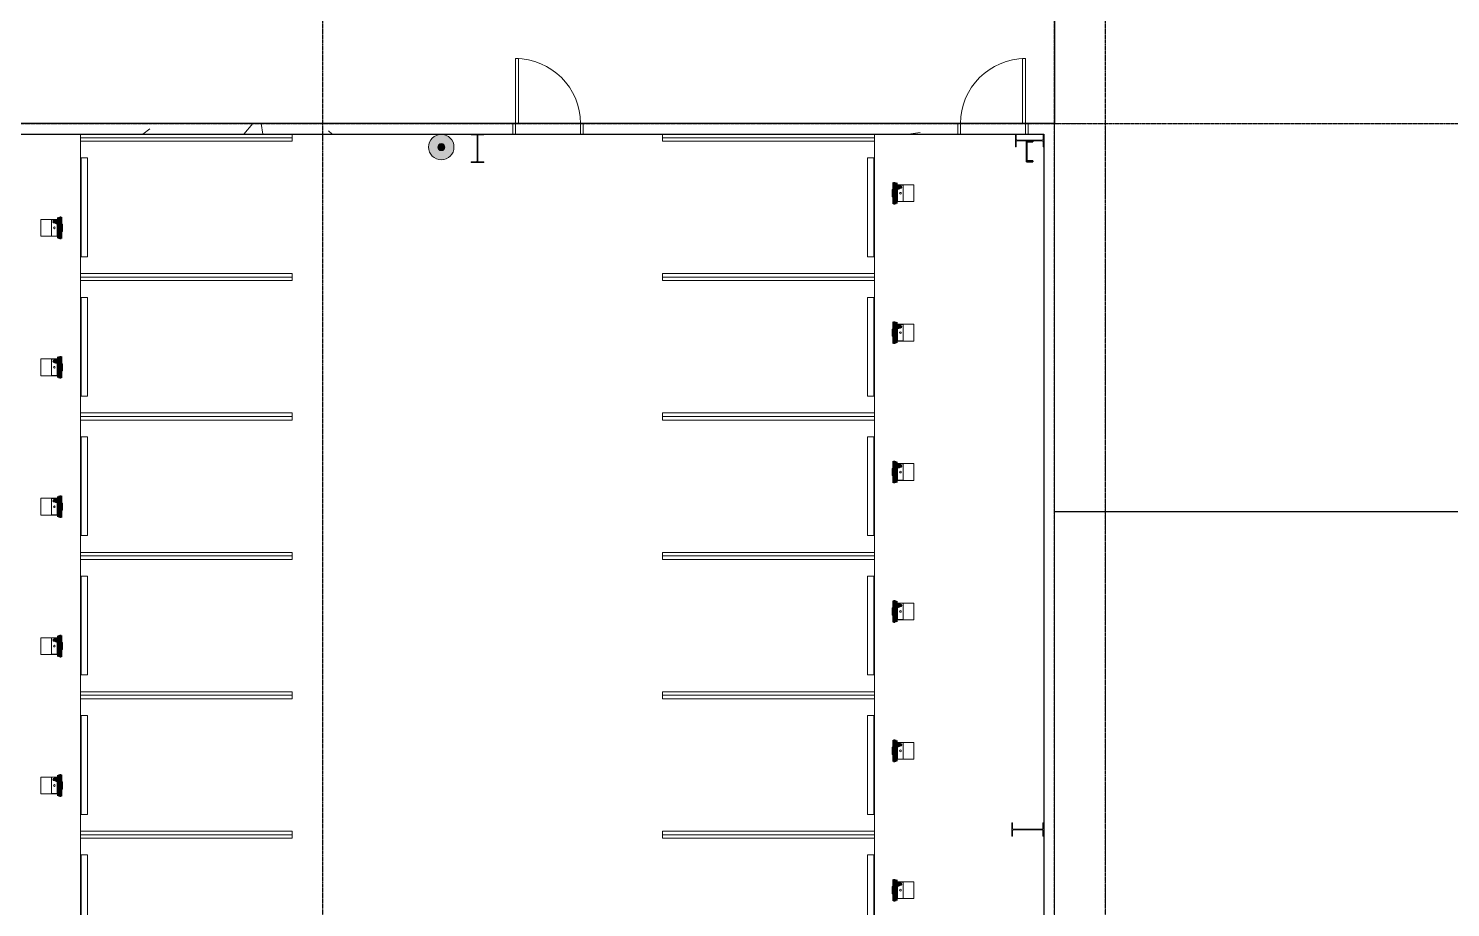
# Model space of a CAD drawing. Header units: millimetres. Extents: x -637480 to 299894, y -125373 to 39000.
# Drawn here: x 138735 to 158883, y 8892 to 21348 of the extents above; entities that cross this region are included whole.
import ezdxf

# ---------------------------------------------------------------- set-up
doc = ezdxf.new("R2010")
doc.units = ezdxf.units.MM
doc.linetypes.add('Xref building Toll$0$_SBA Dash - Loose', pattern=[5, 3, -2])
doc.linetypes.add('Xref building Toll$0$Grid Line', pattern=[22.225, 12.7, -3.175, 3.175, -3.175])
for name, color, linetype, lineweight in [('AM_BOR', 4, 'Continuous', 25), ('Xref building Toll$0$A-DETL', 90, 'Continuous', 9), ('Xref building Toll$0$A-DETL-GENF', 92, 'Continuous', 9), ('Xref building Toll$0$A-DOOR', 31, 'Continuous', 9), ('Xref building Toll$0$A-DOOR-HDLN', 31, 'Continuous', 9), ('Xref building Toll$0$A-FLOR', 192, 'Continuous', 25), ('Xref building Toll$0$A-WALL', 113, 'Continuous', 9), ('Xref building Toll$0$A-WALL-PATT', 111, 'Continuous', 9), ('Xref building Toll$0$C-PRKG', 70, 'Continuous', 9), ('Xref building Toll$0$E-ELEC-EQPM', 71, 'Continuous', 9), ('Xref building Toll$0$S-COLS', 52, 'Continuous', 9)]:
    doc.layers.add(name, color=color, linetype=linetype, lineweight=lineweight)
doc.layers.add('Xref building Toll$0$S-GRID', color=8, linetype='Continuous')

# ---------------------------------------------------------------- blocks, each defined once
blk = doc.blocks.new('Xref building Toll$0$Toll Grids')
at = {"layer": 'Xref building Toll$0$S-GRID', "linetype": 'Xref building Toll$0$Grid Line'}
for p, q in [((142905, -125373.3), (142905, 36031.5)), ((153992, -125373.3), (153992, 36031.5)), ((153270, -125373.3), (153270, 35080.8)), ((107519.9, 20000), (163674.6, 20000))]:
    blk.add_line(p, q, dxfattribs=at)
blk = doc.blocks.new('Xref building Toll$0$_SBAMHE2-3000X1975 Parking 90_1 - MHE2-1684271-MASTER GROUND FLOOR')
at = {"layer": 'Xref building Toll$0$C-PRKG'}
for p, q in [((7887.5, 0), (9862.5, 0)), ((9575, 0), (8175, 0)), ((9575, 0), (8175, 0)), ((9912.5, 0), (9812.5, 0)), ((9812.5, 0), (9812.5, -3000)), ((9812.5, -3000), (9812.5, 0)), ((9812.5, 0), (9912.5, 0)), ((9812.5, 0), (9812.5, 0)), ((9912.5, 0), (9812.5, 0)), ((9812.5, 0), (9812.5, -3000)), ((9812.5, -3000), (9812.5, 0)), ((9812.5, 0), (9912.5, 0)), ((9812.5, 0), (9812.5, 0)), ((9862.5, 0), (11837.5, 0)), ((9862.5, 0), (9862.5, -3000)), ((9862.5, 0), (9862.5, -3000)), ((9912.5, -3000), (9912.5, 0)), ((9912.5, 0), (9912.5, -3000)), ((9912.5, 0), (9912.5, 0)), ((9912.5, -3000), (9912.5, 0)), ((9912.5, 0), (9912.5, -3000)), ((9912.5, 0), (9912.5, 0)), ((10150, -4.5), (10150, 0)), ((10150, 0), (10150, 0)), ((10150, 0), (10150, -100)), ((11550, 0), (10150, 0)), ((11550, 0), (10150, 0)), ((11887.5, 0), (11787.5, 0)), ((11787.5, 0), (11787.5, -3000)), ((11787.5, -3000), (11787.5, 0)), ((11787.5, 0), (11887.5, 0)), ((11787.5, 0), (11787.5, 0)), ((11887.5, 0), (11787.5, 0)), ((11787.5, 0), (11787.5, -3000)), ((11787.5, -3000), (11787.5, 0)), ((11787.5, 0), (11887.5, 0)), ((11787.5, 0), (11787.5, 0)), ((11837.5, 0), (13812.5, 0)), ((11837.5, 0), (11837.5, -3000)), ((11837.5, 0), (11837.5, -3000)), ((11887.5, -3000), (11887.5, 0)), ((11887.5, 0), (11887.5, -3000)), ((11887.5, 0), (11887.5, 0)), ((11887.5, -3000), (11887.5, 0)), ((11887.5, 0), (11887.5, -3000)), ((11887.5, 0), (11887.5, 0)), ((12125, -4.5), (12125, 0)), ((12125, 0), (12125, 0)), ((12125, 0), (12125, -100)), ((13525, 0), (12125, 0)), ((13525, 0), (12125, 0)), ((13862.5, 0), (13762.5, 0)), ((13762.5, 0), (13762.5, -3000)), ((13762.5, -3000), (13762.5, 0)), ((13762.5, 0), (13862.5, 0)), ((13762.5, 0), (13762.5, 0)), ((13862.5, 0), (13762.5, 0)), ((13762.5, 0), (13762.5, -3000)), ((13762.5, -3000), (13762.5, 0)), ((13762.5, 0), (13862.5, 0)), ((13762.5, 0), (13762.5, 0)), ((13812.5, 0), (15787.5, 0)), ((13812.5, 0), (13812.5, -3000)), ((13812.5, 0), (13812.5, -3000)), ((13862.5, -3000), (13862.5, 0)), ((13862.5, 0), (13862.5, -3000)), ((13862.5, 0), (13862.5, 0)), ((13862.5, -3000), (13862.5, 0)), ((13862.5, 0), (13862.5, -3000)), ((13862.5, 0), (13862.5, 0)), ((14100, -4.5), (14100, 0)), ((14100, 0), (14100, 0)), ((14100, 0), (14100, -100)), ((15500, 0), (14100, 0)), ((15500, 0), (14100, 0)), ((15837.5, 0), (15737.5, 0)), ((15737.5, 0), (15737.5, -3000)), ((15737.5, -3000), (15737.5, 0)), ((15737.5, 0), (15837.5, 0)), ((15737.5, 0), (15737.5, 0)), ((15837.5, 0), (15737.5, 0)), ((15737.5, 0), (15737.5, -3000)), ((15737.5, -3000), (15737.5, 0)), ((15737.5, 0), (15837.5, 0)), ((15737.5, 0), (15737.5, 0)), ((15787.5, 0), (17762.5, 0)), ((15787.5, 0), (15787.5, -3000)), ((15787.5, 0), (15787.5, -3000)), ((15837.5, -3000), (15837.5, 0)), ((15837.5, 0), (15837.5, -3000)), ((15837.5, 0), (15837.5, 0)), ((15837.5, -3000), (15837.5, 0)), ((15837.5, 0), (15837.5, -3000)), ((15837.5, 0), (15837.5, 0)), ((16075, -4.5), (16075, 0)), ((16075, 0), (16075, 0)), ((16075, 0), (16075, -100)), ((17475, 0), (16075, 0)), ((17475, 0), (16075, 0)), ((17812.5, 0), (17712.5, 0)), ((17712.5, 0), (17712.5, -3000)), ((17712.5, -3000), (17712.5, 0)), ((17712.5, 0), (17812.5, 0)), ((17712.5, 0), (17712.5, 0)), ((17812.5, 0), (17712.5, 0)), ((17712.5, 0), (17712.5, -3000)), ((17712.5, -3000), (17712.5, 0)), ((17712.5, 0), (17812.5, 0)), ((17712.5, 0), (17712.5, 0)), ((17762.5, 0), (19737.5, 0)), ((17762.5, 0), (17762.5, -3000)), ((17762.5, 0), (17762.5, -3000)), ((17812.5, -3000), (17812.5, 0)), ((17812.5, 0), (17812.5, -3000)), ((17812.5, 0), (17812.5, 0)), ((17812.5, -3000), (17812.5, 0)), ((17812.5, 0), (17812.5, -3000)), ((17812.5, 0), (17812.5, 0)), ((18050, -4.5), (18050, 0)), ((18050, 0), (18050, 0)), ((18050, 0), (18050, -100)), ((19450, 0), (18050, 0)), ((19450, 0), (18050, 0)), ((19787.5, 0), (19687.5, 0)), ((19687.5, 0), (19687.5, -3000)), ((19687.5, -3000), (19687.5, 0)), ((19687.5, 0), (19787.5, 0)), ((19687.5, 0), (19687.5, 0)), ((19737.5, 0), (19737.5, -3000)), ((19787.5, -3000), (19787.5, 0)), ((19787.5, 0), (19787.5, -3000)), ((19787.5, 0), (19787.5, 0)), ((9575, -9.5), (8175, -9.5)), ((8175, -9.5), (9575, -9.5)), ((8175, -100), (9575, -100)), ((8175, -100), (9575, -100)), ((9575, -100), (9575, 0)), ((9575, 0), (9575, 0)), ((9575, 0), (9575, -4.5)), ((9575, -4.5), (9575, -9.5)), ((9575, -9.5), (9575, -9.5)), ((9575, -9.5), (9575, -17.5)), ((9575, -17.5), (9575, -95)), ((9575, -100), (9575, -95)), ((9575, -100), (9575, -100)), ((10150, -9.5), (10150, -4.5)), ((11550, -9.5), (10150, -9.5)), ((10150, -9.5), (11550, -9.5)), ((10150, -17.5), (10150, -9.5)), ((10150, -9.5), (10150, -9.5)), ((10150, -95), (10150, -17.5)), ((10150, -95), (10150, -100)), ((10150, -100), (11550, -100)), ((10150, -100), (10150, -100)), ((10150, -100), (11550, -100)), ((11550, -100), (11550, 0)), ((11550, 0), (11550, 0)), ((11550, 0), (11550, -4.5)), ((11550, -4.5), (11550, -9.5)), ((11550, -9.5), (11550, -9.5)), ((11550, -9.5), (11550, -17.5)), ((11550, -17.5), (11550, -95)), ((11550, -100), (11550, -95)), ((11550, -100), (11550, -100)), ((12125, -9.5), (12125, -4.5)), ((13525, -9.5), (12125, -9.5)), ((12125, -9.5), (13525, -9.5)), ((12125, -17.5), (12125, -9.5)), ((12125, -9.5), (12125, -9.5)), ((12125, -95), (12125, -17.5)), ((12125, -95), (12125, -100)), ((12125, -100), (13525, -100)), ((12125, -100), (12125, -100)), ((12125, -100), (13525, -100)), ((13525, -100), (13525, 0)), ((13525, 0), (13525, 0)), ((13525, 0), (13525, -4.5)), ((13525, -4.5), (13525, -9.5)), ((13525, -9.5), (13525, -9.5)), ((13525, -9.5), (13525, -17.5)), ((13525, -17.5), (13525, -95)), ((13525, -100), (13525, -95)), ((13525, -100), (13525, -100)), ((14100, -9.5), (14100, -4.5)), ((15500, -9.5), (14100, -9.5)), ((14100, -9.5), (15500, -9.5)), ((14100, -17.5), (14100, -9.5)), ((14100, -9.5), (14100, -9.5)), ((14100, -95), (14100, -17.5)), ((14100, -95), (14100, -100)), ((14100, -100), (15500, -100)), ((14100, -100), (14100, -100)), ((14100, -100), (15500, -100)), ((15500, -100), (15500, 0)), ((15500, 0), (15500, 0)), ((15500, 0), (15500, -4.5)), ((15500, -4.5), (15500, -9.5)), ((15500, -9.5), (15500, -9.5)), ((15500, -9.5), (15500, -17.5)), ((15500, -17.5), (15500, -95)), ((15500, -100), (15500, -95)), ((15500, -100), (15500, -100)), ((16075, -9.5), (16075, -4.5)), ((17475, -9.5), (16075, -9.5)), ((16075, -9.5), (17475, -9.5)), ((16075, -17.5), (16075, -9.5)), ((16075, -9.5), (16075, -9.5)), ((16075, -95), (16075, -17.5)), ((16075, -95), (16075, -100)), ((16075, -100), (17475, -100)), ((16075, -100), (16075, -100)), ((16075, -100), (17475, -100)), ((17475, -100), (17475, 0)), ((17475, 0), (17475, 0)), ((17475, 0), (17475, -4.5)), ((17475, -4.5), (17475, -9.5)), ((17475, -9.5), (17475, -9.5)), ((17475, -9.5), (17475, -17.5)), ((17475, -17.5), (17475, -95)), ((17475, -100), (17475, -95)), ((17475, -100), (17475, -100)), ((18050, -9.5), (18050, -4.5)), ((19450, -9.5), (18050, -9.5)), ((18050, -9.5), (19450, -9.5)), ((18050, -17.5), (18050, -9.5)), ((18050, -9.5), (18050, -9.5)), ((18050, -95), (18050, -17.5)), ((18050, -95), (18050, -100)), ((18050, -100), (19450, -100)), ((18050, -100), (18050, -100)), ((18050, -100), (19450, -100)), ((19450, -100), (19450, 0)), ((19450, 0), (19450, 0)), ((19450, 0), (19450, -4.5)), ((19450, -4.5), (19450, -9.5)), ((19450, -9.5), (19450, -9.5)), ((19450, -9.5), (19450, -17.5)), ((19450, -17.5), (19450, -95)), ((19450, -100), (19450, -95)), ((19450, -100), (19450, -100)), ((9812.5, -3000), (9912.5, -3000)), ((9912.5, -3000), (9812.5, -3000)), ((9812.5, -3000), (9812.5, -3000)), ((9812.5, -3000), (9912.5, -3000)), ((9912.5, -3000), (9812.5, -3000)), ((9812.5, -3000), (9812.5, -3000)), ((9912.5, -3000), (9912.5, -3000)), ((9912.5, -3000), (9912.5, -3000)), ((11787.5, -3000), (11887.5, -3000)), ((11887.5, -3000), (11787.5, -3000)), ((11787.5, -3000), (11787.5, -3000)), ((11787.5, -3000), (11887.5, -3000)), ((11887.5, -3000), (11787.5, -3000)), ((11787.5, -3000), (11787.5, -3000)), ((11887.5, -3000), (11887.5, -3000)), ((11887.5, -3000), (11887.5, -3000)), ((13762.5, -3000), (13862.5, -3000)), ((13862.5, -3000), (13762.5, -3000)), ((13762.5, -3000), (13762.5, -3000)), ((13762.5, -3000), (13862.5, -3000)), ((13862.5, -3000), (13762.5, -3000)), ((13762.5, -3000), (13762.5, -3000)), ((13862.5, -3000), (13862.5, -3000)), ((13862.5, -3000), (13862.5, -3000)), ((15737.5, -3000), (15837.5, -3000)), ((15837.5, -3000), (15737.5, -3000)), ((15737.5, -3000), (15737.5, -3000)), ((15737.5, -3000), (15837.5, -3000)), ((15837.5, -3000), (15737.5, -3000)), ((15737.5, -3000), (15737.5, -3000)), ((15837.5, -3000), (15837.5, -3000)), ((15837.5, -3000), (15837.5, -3000)), ((17712.5, -3000), (17812.5, -3000)), ((17812.5, -3000), (17712.5, -3000)), ((17712.5, -3000), (17712.5, -3000)), ((17712.5, -3000), (17812.5, -3000)), ((17812.5, -3000), (17712.5, -3000)), ((17712.5, -3000), (17712.5, -3000)), ((17812.5, -3000), (17812.5, -3000)), ((17812.5, -3000), (17812.5, -3000)), ((19687.5, -3000), (19787.5, -3000)), ((19787.5, -3000), (19687.5, -3000)), ((19687.5, -3000), (19687.5, -3000)), ((19787.5, -3000), (19787.5, -3000))]:
    blk.add_line(p, q, dxfattribs=at)
blk = doc.blocks.new('Xref building Toll$0$_SBAMHE2-3000X1975 Parking 90_1 - MHE2-1684293-MASTER GROUND FLOOR')
at = {"layer": 'Xref building Toll$0$C-PRKG'}
for p, q in [((9912.5, 3000), (9812.5, 3000)), ((9812.5, 3000), (9812.5, 0)), ((9812.5, 0), (9812.5, 3000)), ((9812.5, 3000), (9912.5, 3000)), ((9812.5, 3000), (9812.5, 3000)), ((9912.5, 3000), (9812.5, 3000)), ((9812.5, 3000), (9812.5, 0)), ((9812.5, 0), (9812.5, 3000)), ((9812.5, 3000), (9912.5, 3000)), ((9812.5, 3000), (9812.5, 3000)), ((9862.5, 0), (9862.5, 3000)), ((9862.5, 0), (9862.5, 3000)), ((9912.5, 0), (9912.5, 3000)), ((9912.5, 3000), (9912.5, 0)), ((9912.5, 3000), (9912.5, 3000)), ((9912.5, 0), (9912.5, 3000)), ((9912.5, 3000), (9912.5, 0)), ((9912.5, 3000), (9912.5, 3000)), ((11887.5, 3000), (11787.5, 3000)), ((11787.5, 3000), (11787.5, 0)), ((11787.5, 0), (11787.5, 3000)), ((11787.5, 3000), (11887.5, 3000)), ((11787.5, 3000), (11787.5, 3000)), ((11887.5, 3000), (11787.5, 3000)), ((11787.5, 3000), (11787.5, 0)), ((11787.5, 0), (11787.5, 3000)), ((11787.5, 3000), (11887.5, 3000)), ((11787.5, 3000), (11787.5, 3000)), ((11837.5, 0), (11837.5, 3000)), ((11837.5, 0), (11837.5, 3000)), ((11887.5, 0), (11887.5, 3000)), ((11887.5, 3000), (11887.5, 0)), ((11887.5, 3000), (11887.5, 3000)), ((11887.5, 0), (11887.5, 3000)), ((11887.5, 3000), (11887.5, 0)), ((11887.5, 3000), (11887.5, 3000)), ((13862.5, 3000), (13762.5, 3000)), ((13762.5, 3000), (13762.5, 0)), ((13762.5, 0), (13762.5, 3000)), ((13762.5, 3000), (13862.5, 3000)), ((13762.5, 3000), (13762.5, 3000)), ((13862.5, 3000), (13762.5, 3000)), ((13762.5, 3000), (13762.5, 0)), ((13762.5, 0), (13762.5, 3000)), ((13762.5, 3000), (13862.5, 3000)), ((13762.5, 3000), (13762.5, 3000)), ((13812.5, 0), (13812.5, 3000)), ((13812.5, 0), (13812.5, 3000)), ((13862.5, 0), (13862.5, 3000)), ((13862.5, 3000), (13862.5, 0)), ((13862.5, 3000), (13862.5, 3000)), ((13862.5, 0), (13862.5, 3000)), ((13862.5, 3000), (13862.5, 0)), ((13862.5, 3000), (13862.5, 3000)), ((15837.5, 3000), (15737.5, 3000)), ((15737.5, 3000), (15737.5, 0)), ((15737.5, 0), (15737.5, 3000)), ((15737.5, 3000), (15837.5, 3000)), ((15737.5, 3000), (15737.5, 3000)), ((15837.5, 3000), (15737.5, 3000)), ((15737.5, 3000), (15737.5, 0)), ((15737.5, 0), (15737.5, 3000)), ((15737.5, 3000), (15837.5, 3000)), ((15737.5, 3000), (15737.5, 3000)), ((15787.5, 0), (15787.5, 3000)), ((15787.5, 0), (15787.5, 3000)), ((15837.5, 0), (15837.5, 3000)), ((15837.5, 3000), (15837.5, 0)), ((15837.5, 3000), (15837.5, 3000)), ((15837.5, 0), (15837.5, 3000)), ((15837.5, 3000), (15837.5, 0)), ((15837.5, 3000), (15837.5, 3000)), ((17812.5, 3000), (17712.5, 3000)), ((17712.5, 3000), (17712.5, 0)), ((17712.5, 0), (17712.5, 3000)), ((17712.5, 3000), (17812.5, 3000)), ((17712.5, 3000), (17712.5, 3000)), ((17812.5, 3000), (17712.5, 3000)), ((17712.5, 3000), (17712.5, 0)), ((17712.5, 0), (17712.5, 3000)), ((17712.5, 3000), (17812.5, 3000)), ((17712.5, 3000), (17712.5, 3000)), ((17762.5, 0), (17762.5, 3000)), ((17762.5, 0), (17762.5, 3000)), ((17812.5, 0), (17812.5, 3000)), ((17812.5, 3000), (17812.5, 0)), ((17812.5, 3000), (17812.5, 3000)), ((17812.5, 0), (17812.5, 3000)), ((17812.5, 3000), (17812.5, 0)), ((17812.5, 3000), (17812.5, 3000)), ((19787.5, 3000), (19687.5, 3000)), ((19687.5, 3000), (19687.5, 0)), ((19687.5, 0), (19687.5, 3000)), ((19687.5, 3000), (19787.5, 3000)), ((19687.5, 3000), (19687.5, 3000)), ((19737.5, 0), (19737.5, 3000)), ((19787.5, 0), (19787.5, 3000)), ((19787.5, 3000), (19787.5, 0)), ((19787.5, 3000), (19787.5, 3000)), ((9575, 100), (8175, 100)), ((9575, 100), (8175, 100)), ((8175, 9.5), (9575, 9.5)), ((9575, 9.5), (8175, 9.5)), ((8175, 0), (9575, 0)), ((8175, 0), (9575, 0)), ((9575, 100), (9575, 100)), ((9575, 95), (9575, 100)), ((9575, 0), (9575, 100)), ((9575, 95), (9575, 17.5)), ((9575, 17.5), (9575, 9.5)), ((9575, 9.5), (9575, 9.5)), ((9575, 9.5), (9575, 4.5)), ((9575, 4.5), (9575, 0)), ((9575, 0), (9575, 0)), ((11550, 100), (10150, 100)), ((10150, 100), (10150, 0)), ((10150, 100), (10150, 95)), ((10150, 100), (10150, 100)), ((11550, 100), (10150, 100)), ((10150, 17.5), (10150, 95)), ((10150, 9.5), (10150, 17.5)), ((10150, 9.5), (11550, 9.5)), ((11550, 9.5), (10150, 9.5)), ((10150, 4.5), (10150, 9.5)), ((10150, 9.5), (10150, 9.5)), ((10150, 0), (10150, 4.5)), ((10150, 0), (11550, 0)), ((10150, 0), (11550, 0)), ((11550, 100), (11550, 100)), ((11550, 95), (11550, 100)), ((11550, 0), (11550, 100)), ((11550, 95), (11550, 17.5)), ((11550, 17.5), (11550, 9.5)), ((11550, 9.5), (11550, 9.5)), ((11550, 9.5), (11550, 4.5)), ((11550, 4.5), (11550, 0)), ((11550, 0), (11550, 0)), ((13525, 100), (12125, 100)), ((12125, 100), (12125, 0)), ((12125, 100), (12125, 95)), ((12125, 100), (12125, 100)), ((13525, 100), (12125, 100)), ((12125, 17.5), (12125, 95)), ((12125, 9.5), (12125, 17.5)), ((12125, 9.5), (13525, 9.5)), ((13525, 9.5), (12125, 9.5)), ((12125, 4.5), (12125, 9.5)), ((12125, 9.5), (12125, 9.5)), ((12125, 0), (12125, 4.5)), ((12125, 0), (13525, 0)), ((12125, 0), (13525, 0)), ((13525, 100), (13525, 100)), ((13525, 95), (13525, 100)), ((13525, 0), (13525, 100)), ((13525, 95), (13525, 17.5)), ((13525, 17.5), (13525, 9.5)), ((13525, 9.5), (13525, 9.5)), ((13525, 9.5), (13525, 4.5)), ((13525, 4.5), (13525, 0)), ((13525, 0), (13525, 0)), ((15500, 100), (14100, 100)), ((14100, 100), (14100, 0)), ((14100, 100), (14100, 95)), ((14100, 100), (14100, 100)), ((15500, 100), (14100, 100)), ((14100, 17.5), (14100, 95)), ((14100, 9.5), (14100, 17.5)), ((14100, 9.5), (15500, 9.5)), ((15500, 9.5), (14100, 9.5)), ((14100, 4.5), (14100, 9.5)), ((14100, 9.5), (14100, 9.5)), ((14100, 0), (14100, 4.5)), ((14100, 0), (15500, 0)), ((14100, 0), (15500, 0)), ((15500, 100), (15500, 100)), ((15500, 95), (15500, 100)), ((15500, 0), (15500, 100)), ((15500, 95), (15500, 17.5)), ((15500, 17.5), (15500, 9.5)), ((15500, 9.5), (15500, 9.5)), ((15500, 9.5), (15500, 4.5)), ((15500, 4.5), (15500, 0)), ((15500, 0), (15500, 0)), ((17475, 100), (16075, 100)), ((16075, 100), (16075, 0)), ((16075, 100), (16075, 95)), ((16075, 100), (16075, 100)), ((17475, 100), (16075, 100)), ((16075, 17.5), (16075, 95)), ((16075, 9.5), (16075, 17.5)), ((16075, 9.5), (17475, 9.5)), ((17475, 9.5), (16075, 9.5)), ((16075, 4.5), (16075, 9.5)), ((16075, 9.5), (16075, 9.5)), ((16075, 0), (16075, 4.5)), ((16075, 0), (17475, 0)), ((16075, 0), (17475, 0)), ((17475, 100), (17475, 100)), ((17475, 95), (17475, 100)), ((17475, 0), (17475, 100)), ((17475, 95), (17475, 17.5)), ((17475, 17.5), (17475, 9.5)), ((17475, 9.5), (17475, 9.5)), ((17475, 9.5), (17475, 4.5)), ((17475, 4.5), (17475, 0)), ((17475, 0), (17475, 0)), ((19450, 100), (18050, 100)), ((18050, 100), (18050, 0)), ((18050, 100), (18050, 95)), ((18050, 100), (18050, 100)), ((19450, 100), (18050, 100)), ((18050, 17.5), (18050, 95)), ((18050, 9.5), (18050, 17.5)), ((18050, 9.5), (19450, 9.5)), ((19450, 9.5), (18050, 9.5)), ((18050, 4.5), (18050, 9.5)), ((18050, 9.5), (18050, 9.5)), ((18050, 0), (18050, 4.5)), ((18050, 0), (19450, 0)), ((18050, 0), (19450, 0)), ((19450, 100), (19450, 100)), ((19450, 95), (19450, 100)), ((19450, 0), (19450, 100)), ((19450, 95), (19450, 17.5)), ((19450, 17.5), (19450, 9.5)), ((19450, 9.5), (19450, 9.5)), ((19450, 9.5), (19450, 4.5)), ((19450, 4.5), (19450, 0)), ((19450, 0), (19450, 0)), ((7887.5, 0), (9862.5, 0)), ((9812.5, 0), (9912.5, 0)), ((9912.5, 0), (9812.5, 0)), ((9812.5, 0), (9812.5, 0)), ((9812.5, 0), (9912.5, 0)), ((9912.5, 0), (9812.5, 0)), ((9812.5, 0), (9812.5, 0)), ((9862.5, 0), (11837.5, 0)), ((9912.5, 0), (9912.5, 0)), ((9912.5, 0), (9912.5, 0)), ((10150, 0), (10150, 0)), ((11787.5, 0), (11887.5, 0)), ((11887.5, 0), (11787.5, 0)), ((11787.5, 0), (11787.5, 0)), ((11787.5, 0), (11887.5, 0)), ((11887.5, 0), (11787.5, 0)), ((11787.5, 0), (11787.5, 0)), ((11837.5, 0), (13812.5, 0)), ((11887.5, 0), (11887.5, 0)), ((11887.5, 0), (11887.5, 0)), ((12125, 0), (12125, 0)), ((13762.5, 0), (13862.5, 0)), ((13862.5, 0), (13762.5, 0)), ((13762.5, 0), (13762.5, 0)), ((13762.5, 0), (13862.5, 0)), ((13862.5, 0), (13762.5, 0)), ((13762.5, 0), (13762.5, 0)), ((13812.5, 0), (15787.5, 0)), ((13862.5, 0), (13862.5, 0)), ((13862.5, 0), (13862.5, 0)), ((14100, 0), (14100, 0)), ((15737.5, 0), (15837.5, 0)), ((15837.5, 0), (15737.5, 0)), ((15737.5, 0), (15737.5, 0)), ((15737.5, 0), (15837.5, 0)), ((15837.5, 0), (15737.5, 0)), ((15737.5, 0), (15737.5, 0)), ((15787.5, 0), (17762.5, 0)), ((15837.5, 0), (15837.5, 0)), ((15837.5, 0), (15837.5, 0)), ((16075, 0), (16075, 0)), ((17712.5, 0), (17812.5, 0)), ((17812.5, 0), (17712.5, 0)), ((17712.5, 0), (17712.5, 0)), ((17712.5, 0), (17812.5, 0)), ((17812.5, 0), (17712.5, 0)), ((17712.5, 0), (17712.5, 0)), ((17762.5, 0), (19737.5, 0)), ((17812.5, 0), (17812.5, 0)), ((17812.5, 0), (17812.5, 0)), ((18050, 0), (18050, 0)), ((19687.5, 0), (19787.5, 0)), ((19787.5, 0), (19687.5, 0)), ((19687.5, 0), (19687.5, 0)), ((19787.5, 0), (19787.5, 0))]:
    blk.add_line(p, q, dxfattribs=at)
blk = doc.blocks.new('Xref building Toll$0$CST_ Charging Station - Forklift - Standard-1400537-MASTER GROUND FLOOR')
at = {"layer": 'Xref building Toll$0$E-ELEC-EQPM'}
for p, q in [((86, 353), (-152, 353)), ((-152, 353), (-152, 118)), ((86, 118), (86, 353)), ((-152, 201), (86, 201)), ((86, 201), (-152, 201)), ((-152, 201), (-152, 201)), ((-152, 118), (-152, 201)), ((-152, 201), (-152, 118)), ((-152, 118), (86, 118)), ((-152, 118), (-152, 118)), ((-152, 118), (86, 118)), ((86, 118), (-152, 118)), ((83, 201), (-149, 201)), ((-149, 201), (-149, 201)), ((-149, 201), (83, 201)), ((-149, 201), (-149, 122)), ((-149, 201), (-149, 122)), ((83, 122), (-149, 122)), ((-149, 122), (-149, 122)), ((-149, 122), (83, 122)), ((29, 122), (-92, 122)), ((-92, 122), (-92, 122)), ((-92, 122), (29, 122)), ((-92, 122), (-92, 120)), ((-92, 122), (-92, 120)), ((29, 120), (-92, 120)), ((-92, 120), (-92, 120)), ((-92, 120), (29, 120)), ((-84, 49), (-84, 122)), ((-84, 122), (-84, 122)), ((-84, 122), (-84, 45)), ((-84, 122), (18, 122)), ((-84, 122), (18, 122)), ((-84, 45), (-84, 49)), ((-84, 49), (-84, 49)), ((-84, 49), (18, 49)), ((-84, 49), (18, 49)), ((-84, 45), (-84, 45)), ((18, 45), (-84, 45)), ((-84, 45), (18, 45)), ((18, 45), (18, 122)), ((18, 122), (18, 122)), ((18, 122), (18, 49)), ((18, 49), (18, 49)), ((18, 49), (18, 45)), ((18, 45), (18, 45)), ((25, 135), (25, 90)), ((54, 145), (27, 143)), ((27, 143), (27, 131)), ((27, 131), (54, 132)), ((27, 83), (37, 68)), ((29, 122), (29, 122)), ((29, 120), (29, 122)), ((29, 122), (29, 120)), ((29, 120), (29, 120)), ((38, 157), (40, 142)), ((82, 143), (54, 145)), ((54, 132), (82, 131)), ((69, 142), (71, 157)), ((72, 68), (82, 83)), ((82, 131), (82, 143)), ((83, 201), (83, 201)), ((83, 122), (83, 201)), ((83, 201), (83, 122)), ((83, 122), (83, 122)), ((84, 90), (84, 135)), ((86, 201), (86, 201)), ((86, 201), (86, 118)), ((86, 201), (86, 118)), ((86, 118), (86, 118))]:
    blk.add_line(p, q, dxfattribs=at)
at = {"layer": 'Xref building Toll$0$E-ELEC-EQPM', "flags": 128}
for points in [[(-193, 78), (-156, 78), (-63, 78), (-33, 78)], [(-33, 78), (-135, 78), (-190, 78), (-193, 78)], [(-193, 68), (-156, 68), (-63, 68), (-33, 68)], [(-33, 68), (-135, 68), (-190, 68), (-193, 68)], [(-187, 97), (-151, 97), (-58, 97), (-33, 97)], [(-33, 97), (-133, 97), (-185, 97), (-187, 97)], [(-187, 87), (-151, 87), (-58, 87), (-33, 87)], [(-33, 87), (-133, 87), (-185, 87), (-187, 87)], [(-185, 65), (-148, 65), (-56, 65), (-33, 65)], [(-33, 65), (-132, 65), (-183, 65), (-185, 65)], [(-185, 55), (-148, 55), (-56, 55), (-33, 55)], [(-33, 55), (-132, 55), (-183, 55), (-185, 55)], [(-179, 116), (-143, 116), (-52, 116), (-33, 116)], [(-33, 116), (-130, 116), (-178, 116), (-179, 116)], [(-179, 106), (-143, 106), (-52, 106), (-33, 106)], [(-33, 106), (-130, 106), (-178, 106), (-179, 106)], [(113, 116), (77, 116), (-15, 116), (-33, 116)], [(-33, 116), (63, 116), (112, 116), (113, 116)], [(113, 106), (77, 106), (-15, 106), (-33, 106)], [(-33, 106), (63, 106), (112, 106), (113, 106)], [(121, 97), (84, 97), (-8, 97), (-33, 97)], [(-33, 97), (66, 97), (119, 97), (121, 97)], [(121, 87), (84, 87), (-8, 87), (-33, 87)], [(-33, 87), (66, 87), (119, 87), (121, 87)], [(126, 78), (90, 78), (-3, 78), (-33, 78)], [(-33, 78), (69, 78), (124, 78), (126, 78)], [(126, 68), (90, 68), (-3, 68), (-33, 68)], [(-33, 68), (69, 68), (124, 68), (126, 68)], [(119, 65), (82, 65), (-10, 65), (-33, 65)], [(-33, 65), (66, 65), (117, 65), (119, 65)], [(119, 55), (82, 55), (-10, 55), (-33, 55)], [(-33, 55), (66, 55), (117, 55), (119, 55)]]:
    blk.add_lwpolyline(points, dxfattribs=at)
at = {"layer": 'Xref building Toll$0$E-ELEC-EQPM'}
for centre, radius, start, end in [((-33, 161), 12.7, 360, 180), ((-33, 161), 12.7, 0, 180), ((-33, 161), 12.7, 180, 360), ((-33, 161), 12.7, 180, 360), ((51, 161), 19.1, 360, 180), ((51, 161), 19, 0, 180), ((51, 161), 19.1, 180, 360), ((51, 161), 19, 180, 360), ((54, 73), 12, 90, 270), ((54, 73), 12, 90, 270), ((54, 73), 6.44, 90, 270), ((54, 73), 5.14, 90, 270), ((54, 73), 5.14, 90, 270), ((54, 73), 12, 270, 90), ((54, 73), 12, 270, 90), ((54, 73), 6.44, 270, 90), ((54, 73), 5.14, 270, 90), ((54, 73), 5.14, 270, 90)]:
    blk.add_arc(centre, radius, start, end, dxfattribs=at)
for centre, major_axis, start_param, end_param in [((54, 135), (29.4, 0), 1.570796, 4.712389), ((54, 90), (29.4, 0), 1.570796, 4.712389), ((54, 143), (27.2, 0), 3.141593, 6.283185), ((54, 131), (27.2, 0), 3.141593, 6.283185), ((54, 73), (18.6, 0), 1.570796, 4.712389), ((54, 158), (16.2, 0), 1.570796, 4.712389), ((54, 143), (14.5, 0), 1.570796, 4.712389), ((54, 158), (16.2, 0), 4.712389, 7.853982), ((54, 135), (29.4, 0), 4.712389, 7.853982), ((54, 143), (14.5, 0), 4.712389, 7.853982), ((54, 90), (29.4, 0), 4.712389, 7.853982), ((54, 73), (18.6, 0), 4.712389, 7.853982)]:
    blk.add_ellipse(centre, major_axis=major_axis, ratio=0.642788, start_param=start_param, end_param=end_param, dxfattribs=at)
blk = doc.blocks.new('Xref building Toll$0$CST_ Charging Station - Forklift - Standard-1609571-MASTER GROUND FLOOR')
at = {"layer": 'Xref building Toll$0$E-ELEC-EQPM'}
for p, q in [((-152, -118), (86, -118)), ((-152, -353), (-152, -118)), ((-152, -118), (86, -118)), ((86, -118), (-152, -118)), ((-152, -118), (-152, -118)), ((-152, -201), (-152, -118)), ((-152, -118), (-152, -201)), ((-152, -201), (-152, -201)), ((-152, -201), (86, -201)), ((86, -201), (-152, -201)), ((83, -122), (-149, -122)), ((-149, -122), (-149, -122)), ((-149, -122), (83, -122)), ((-149, -122), (-149, -201)), ((-149, -122), (-149, -201)), ((83, -201), (-149, -201)), ((-149, -201), (-149, -201)), ((-149, -201), (83, -201)), ((29, -120), (-92, -120)), ((-92, -120), (-92, -120)), ((-92, -120), (29, -120)), ((-92, -120), (-92, -122)), ((-92, -120), (-92, -122)), ((29, -122), (-92, -122)), ((-92, -122), (-92, -122)), ((-92, -122), (29, -122)), ((-84, -45), (-84, -122)), ((-84, -49), (-84, -45)), ((-84, -45), (-84, -45)), ((-84, -45), (18, -45)), ((18, -45), (-84, -45)), ((-84, -122), (-84, -49)), ((-84, -49), (-84, -49)), ((18, -49), (-84, -49)), ((18, -49), (-84, -49)), ((-84, -122), (-84, -122)), ((18, -122), (-84, -122)), ((18, -122), (-84, -122)), ((18, -45), (18, -45)), ((18, -45), (18, -49)), ((18, -122), (18, -45)), ((18, -49), (18, -49)), ((18, -49), (18, -122)), ((18, -122), (18, -122)), ((25, -90), (25, -135)), ((37, -68), (27, -83)), ((54, -132), (27, -131)), ((27, -131), (27, -143)), ((27, -143), (54, -145)), ((29, -120), (29, -120)), ((29, -122), (29, -120)), ((29, -120), (29, -122)), ((29, -122), (29, -122)), ((40, -142), (38, -157)), ((82, -131), (54, -132)), ((54, -145), (82, -143)), ((71, -157), (69, -142)), ((82, -83), (72, -68)), ((82, -143), (82, -131)), ((83, -122), (83, -122)), ((83, -201), (83, -122)), ((83, -122), (83, -201)), ((83, -201), (83, -201)), ((84, -135), (84, -90)), ((86, -118), (86, -353)), ((86, -118), (86, -118)), ((86, -118), (86, -201)), ((86, -118), (86, -201)), ((86, -201), (86, -201)), ((86, -353), (-152, -353))]:
    blk.add_line(p, q, dxfattribs=at)
at = {"layer": 'Xref building Toll$0$E-ELEC-EQPM', "flags": 128}
for points in [[(-193, -68), (-156, -68), (-63, -68), (-33, -68)], [(-33, -68), (-135, -68), (-190, -68), (-193, -68)], [(-193, -78), (-156, -78), (-63, -78), (-33, -78)], [(-33, -78), (-135, -78), (-190, -78), (-193, -78)], [(-187, -87), (-151, -87), (-58, -87), (-33, -87)], [(-33, -87), (-133, -87), (-185, -87), (-187, -87)], [(-187, -97), (-151, -97), (-58, -97), (-33, -97)], [(-33, -97), (-133, -97), (-185, -97), (-187, -97)], [(-185, -55), (-148, -55), (-56, -55), (-33, -55)], [(-33, -55), (-132, -55), (-183, -55), (-185, -55)], [(-185, -65), (-148, -65), (-56, -65), (-33, -65)], [(-33, -65), (-132, -65), (-183, -65), (-185, -65)], [(-179, -106), (-143, -106), (-52, -106), (-33, -106)], [(-33, -106), (-130, -106), (-178, -106), (-179, -106)], [(-179, -116), (-143, -116), (-52, -116), (-33, -116)], [(-33, -116), (-130, -116), (-178, -116), (-179, -116)], [(119, -55), (82, -55), (-10, -55), (-33, -55)], [(-33, -55), (66, -55), (117, -55), (119, -55)], [(119, -65), (82, -65), (-10, -65), (-33, -65)], [(-33, -65), (66, -65), (117, -65), (119, -65)], [(126, -68), (90, -68), (-3, -68), (-33, -68)], [(-33, -68), (69, -68), (124, -68), (126, -68)], [(126, -78), (90, -78), (-3, -78), (-33, -78)], [(-33, -78), (69, -78), (124, -78), (126, -78)], [(121, -87), (84, -87), (-8, -87), (-33, -87)], [(-33, -87), (66, -87), (119, -87), (121, -87)], [(121, -97), (84, -97), (-8, -97), (-33, -97)], [(-33, -97), (66, -97), (119, -97), (121, -97)], [(113, -106), (77, -106), (-15, -106), (-33, -106)], [(-33, -106), (63, -106), (112, -106), (113, -106)], [(113, -116), (77, -116), (-15, -116), (-33, -116)], [(-33, -116), (63, -116), (112, -116), (113, -116)]]:
    blk.add_lwpolyline(points, dxfattribs=at)
at = {"layer": 'Xref building Toll$0$E-ELEC-EQPM'}
for centre, radius, start, end in [((-33, -161), 12.7, 0, 180), ((-33, -161), 12.7, 0, 180), ((-33, -161), 12.7, 180, 360), ((-33, -161), 12.7, 180, 0), ((51, -161), 19.1, 0, 180), ((51, -161), 19, 0, 180), ((51, -161), 19.1, 180, 360), ((51, -161), 19, 180, 0), ((54, -73), 12, 90, 270), ((54, -73), 12, 90, 270), ((54, -73), 6.44, 90, 270), ((54, -73), 5.14, 90, 270), ((54, -73), 5.14, 90, 270), ((54, -73), 12, 270, 90), ((54, -73), 12, 270, 90), ((54, -73), 6.44, 270, 90), ((54, -73), 5.14, 270, 90), ((54, -73), 5.14, 270, 90)]:
    blk.add_arc(centre, radius, start, end, dxfattribs=at)
for centre, major_axis, start_param, end_param in [((54, -90), (-29.4, 0), 4.712389, 7.853982), ((54, -135), (-29.4, 0), 4.712389, 7.853982), ((54, -131), (-27.2, 0), 3.141593, 6.283185), ((54, -143), (-27.2, 0), 3.141593, 6.283185), ((54, -73), (-18.6, 0), 4.712389, 7.853982), ((54, -158), (-16.2, 0), 4.712389, 7.853982), ((54, -143), (-14.5, 0), 4.712389, 7.853982), ((54, -73), (-18.6, 0), 1.570796, 4.712389), ((54, -90), (-29.4, 0), 1.570796, 4.712389), ((54, -135), (-29.4, 0), 1.570796, 4.712389), ((54, -143), (-14.5, 0), 1.570796, 4.712389), ((54, -158), (-16.2, 0), 1.570796, 4.712389)]:
    blk.add_ellipse(centre, major_axis=major_axis, ratio=0.642788, start_param=start_param, end_param=end_param, dxfattribs=at)
blk = doc.blocks.new('Xref building Toll$0$_SBA 1SWING SPDoor 01a - 920W x 2040H WD-1991710-MASTER GROUND FLOOR')
at = {"layer": 'Xref building Toll$0$A-DOOR'}
for p, q in [((-500, -75), (-500, 75)), ((-460, 75), (-500, 75)), ((-500, 75), (-500, 75)), ((-460, 75), (-500, 75)), ((-500, 75), (-500, -75)), ((-460, 75), (-460, 75)), ((-460, 75), (-460, -75)), ((-460, -75), (-460, 75)), ((460, 75), (500, 75)), ((460, -75), (460, 75)), ((460, 75), (460, 75)), ((500, 75), (460, 75)), ((460, 75), (460, -75)), ((500, 75), (500, -75)), ((500, 75), (500, 75)), ((500, -75), (500, 75)), ((-500, -75), (-500, -75)), ((-500, -75), (-460, -75)), ((-500, -75), (-460, -75)), ((-460, -75), (-460, -75)), ((420, -75), (420, -995)), ((460, -75), (420, -75)), ((460, -995), (460, -75)), ((500, -75), (460, -75)), ((460, -75), (460, -75)), ((460, -75), (500, -75)), ((500, -75), (500, -75)), ((460, -995), (420, -995))]:
    blk.add_line(p, q, dxfattribs=at)
blk.add_arc((460, -75), 920, 180, 270, dxfattribs=at)
at = {"layer": 'Xref building Toll$0$A-DOOR-HDLN'}
blk.add_line((-460, -75), (460, -75), dxfattribs=at)
blk = doc.blocks.new('Xref building Toll$0$UB-Universal Beam-Column - C1_5_410-2140468-MASTER GROUND FLOOR')
at = {"layer": 'Xref building Toll$0$S-COLS', "lineweight": 18}
for p, q in [((-89, 201.5), (89, 201.5)), ((-89, 190.5), (-89, 201.5)), ((89, 201.5), (89, 190.5)), ((-15.65, 190.5), (-89, 190.5)), ((-4.25, -179.1), (-4.25, 179.1)), ((4.25, 179.1), (4.25, -179.1)), ((89, 190.5), (15.65, 190.5)), ((-89, -190.5), (-15.65, -190.5)), ((-89, -201.5), (-89, -190.5)), ((15.65, -190.5), (89, -190.5)), ((89, -190.5), (89, -201.5)), ((89, -201.5), (-89, -201.5))]:
    blk.add_line(p, q, dxfattribs=at)
at = {"layer": 'Xref building Toll$0$S-COLS'}
for p, q in [((-89, 201.5), (-89, 201.5)), ((89, 201.5), (89, 201.5)), ((-89, 190.5), (-89, 190.5)), ((89, 190.5), (89, 190.5)), ((-89, -190.5), (-89, -190.5)), ((89, -190.5), (89, -190.5)), ((-89, -201.5), (-89, -201.5)), ((89, -201.5), (89, -201.5))]:
    blk.add_line(p, q, dxfattribs=at)
at = {"layer": 'Xref building Toll$0$S-COLS', "lineweight": 18}
for centre, start, end in [((-15.65, 179.1), 360, 90), ((15.65, 179.1), 90, 180), ((-15.65, -179.1), 270, 360), ((15.65, -179.1), 180, 270)]:
    blk.add_arc(centre, 11.4, start, end, dxfattribs=at)
blk = doc.blocks.new('Xref building Toll$0$UB-Universal Beam-Column - C1_5_410-2140448-MASTER GROUND FLOOR')
at = {"layer": 'Xref building Toll$0$S-COLS', "lineweight": 18}
for p, q in [((-89, 201.5), (89, 201.5)), ((-89, 190.5), (-89, 201.5)), ((89, 201.5), (89, 190.5)), ((-15.65, 190.5), (-89, 190.5)), ((-4.25, -179.1), (-4.25, 179.1)), ((4.25, 179.1), (4.25, -179.1)), ((89, 190.5), (15.65, 190.5)), ((-89, -190.5), (-15.65, -190.5)), ((-89, -201.5), (-89, -190.5)), ((15.65, -190.5), (89, -190.5)), ((89, -190.5), (89, -201.5)), ((89, -201.5), (-89, -201.5))]:
    blk.add_line(p, q, dxfattribs=at)
at = {"layer": 'Xref building Toll$0$S-COLS'}
for p, q in [((-89, 201.5), (-89, 201.5)), ((89, 201.5), (89, 201.5)), ((-89, 190.5), (-89, 190.5)), ((89, 190.5), (89, 190.5)), ((-89, -190.5), (-89, -190.5)), ((89, -190.5), (89, -190.5)), ((-89, -201.5), (-89, -201.5)), ((89, -201.5), (89, -201.5))]:
    blk.add_line(p, q, dxfattribs=at)
at = {"layer": 'Xref building Toll$0$S-COLS', "lineweight": 18}
for centre, start, end in [((-15.65, 179.1), 360, 90), ((15.65, 179.1), 90, 180), ((-15.65, -179.1), 270, 360), ((15.65, -179.1), 180, 270)]:
    blk.add_arc(centre, 11.4, start, end, dxfattribs=at)
blk = doc.blocks.new('Xref building Toll$0$UB-Universal Beam-Column - C1_5_460UB67-2140618-MASTER GROUND FLOOR')
at = {"layer": 'Xref building Toll$0$S-COLS', "lineweight": 18}
for p, q in [((-95, 227), (95, 227)), ((-95, 214.3), (-95, 227)), ((-15.65, 214.3), (-95, 214.3)), ((-4.25, -202.9), (-4.25, 202.9)), ((4.25, 202.9), (4.25, -202.9)), ((95, 214.3), (15.65, 214.3)), ((95, 227), (95, 214.3)), ((-95, -214.3), (-15.65, -214.3)), ((-95, -227), (-95, -214.3)), ((95, -227), (-95, -227)), ((15.65, -214.3), (95, -214.3)), ((95, -214.3), (95, -227))]:
    blk.add_line(p, q, dxfattribs=at)
at = {"layer": 'Xref building Toll$0$S-COLS'}
for p, q in [((-95, 227), (-95, 227)), ((-95, 214.3), (-95, 214.3)), ((95, 227), (95, 227)), ((95, 214.3), (95, 214.3)), ((-95, -214.3), (-95, -214.3)), ((-95, -227), (-95, -227)), ((95, -214.3), (95, -214.3)), ((95, -227), (95, -227))]:
    blk.add_line(p, q, dxfattribs=at)
at = {"layer": 'Xref building Toll$0$S-COLS', "lineweight": 18}
for centre, start, end in [((-15.65, 202.9), 360, 90), ((15.65, 202.9), 90, 180), ((-15.65, -202.9), 270, 360), ((15.65, -202.9), 180, 270)]:
    blk.add_arc(centre, 11.4, start, end, dxfattribs=at)
blk = doc.blocks.new('Xref building Toll$0$_SBA 1SWING SPDoor 01a - 920W x 2040H WD-1991709-MASTER GROUND FLOOR')
at = {"layer": 'Xref building Toll$0$A-DOOR'}
for p, q in [((460, 995), (420, 995)), ((420, 75), (420, 995)), ((460, 995), (460, 75)), ((-500, 75), (-500, 75)), ((-500, 75), (-500, -75)), ((-500, 75), (-460, 75)), ((-500, 75), (-460, 75)), ((-500, -75), (-500, 75)), ((-460, -75), (-460, 75)), ((-460, 75), (-460, 75)), ((-460, 75), (-460, -75)), ((460, 75), (420, 75)), ((460, 75), (460, -75)), ((500, 75), (460, 75)), ((460, 75), (460, 75)), ((460, 75), (500, 75)), ((460, -75), (460, 75)), ((500, -75), (500, 75)), ((500, 75), (500, 75)), ((500, 75), (500, -75)), ((-460, -75), (-500, -75)), ((-500, -75), (-500, -75)), ((-460, -75), (-500, -75)), ((-460, -75), (-460, -75)), ((460, -75), (500, -75)), ((460, -75), (460, -75)), ((500, -75), (460, -75)), ((500, -75), (500, -75))]:
    blk.add_line(p, q, dxfattribs=at)
blk.add_arc((460, 75), 920, 90, 180, dxfattribs=at)
at = {"layer": 'Xref building Toll$0$A-DOOR-HDLN'}
blk.add_line((-460, 75), (460, 75), dxfattribs=at)
blk = doc.blocks.new('Xref building Toll$0$Beca-34-S-PFC-Col_AU_NZ - 300PFC-V384-MASTER GROUND FLOOR')
at = {"layer": 'Xref building Toll$0$S-COLS', "lineweight": 35}
for p, q in [((61.834315, 150), (-28.165685, 150)), ((-28.165685, 150), (-28.165685, -150)), ((-20.165685, -120), (-20.165685, 120)), ((-6.165685, 134), (61.834315, 134)), ((61.834315, 134), (61.834315, 150)), ((-28.165685, -150), (61.834315, -150)), ((61.834315, -134), (-6.165685, -134)), ((61.834315, -150), (61.834315, -134))]:
    blk.add_line(p, q, dxfattribs=at)
at = {"layer": 'Xref building Toll$0$S-COLS', "lineweight": 18}
for p, q in [((-28.165685, 150), (-28.165685, 150)), ((61.834315, 150), (61.834315, 150)), ((61.834315, 134), (61.834315, 134)), ((-28.165685, -150), (-28.165685, -150)), ((61.834315, -134), (61.834315, -134)), ((61.834315, -150), (61.834315, -150))]:
    blk.add_line(p, q, dxfattribs=at)
at = {"layer": 'Xref building Toll$0$S-COLS', "lineweight": 35}
for centre, start, end in [((-6.165685, 120), 90, 180), ((-6.165685, -120), 180, 270)]:
    blk.add_arc(centre, 14, start, end, dxfattribs=at)
blk = doc.blocks.new('Xref building Toll')
at = {"layer": 'Xref building Toll$0$A-DETL-GENF'}
h = blk.add_hatch(color=7, dxfattribs=at)
edge = h.paths.add_edge_path(flags=0)
edge.add_arc((144583.8, 19666.7), 50, 180, 360)
edge.add_arc((144583.8, 19666.7), 50, 0, 180)
edge = h.paths.add_edge_path(flags=0)
edge.add_arc((144583.8, 19666.7), 180, 0, 180)
edge.add_arc((144583.8, 19666.7), 180, 180, 360)
h = blk.add_hatch(color=7, dxfattribs=at)
edge = h.paths.add_edge_path(flags=0)
edge.add_arc((144583.8, 19666.7), 50, 0, 180)
edge.add_arc((144583.8, 19666.7), 50, 180, 360)
at = {"layer": 'Xref building Toll$0$A-WALL-PATT', "lineweight": 9}
h = blk.add_hatch(dxfattribs=at)
h.set_pattern_fill('FP_1', color=256, style=0, pattern_type=2)
h.set_pattern_definition([(50, (-8000, -140012.5), (3643.682, -318.78), [381, -4191]), (355, (-8000, -140012.5), (-704.856, 3821.136), [304.8, -3352.8]), (100.451, (-7696.4, -140039), (2938.85, 3502.33), [323.8, -3561.8]), (46.184, (-8000, -138996.5), (5421.58, -840.86), [571.5, -6286.5]), (96.636, (-7548, -139066.6), (4748.05, 4948.55), [485.7, -5342.7]), (351.184, (-8000, -138996.5), (4748.1, 4948.5), [457.2, -5029.2]), (21, (-7492, -139250.5), (3032.288, -2045.304), [381, -4191]), (326, (-7492, -139250.5), (1236.04, 3683.76), [304.8, -3352.8]), (71.451, (-7239.3, -139421), (4268.34, 1638.425), [323.8, -3561.8]), (37.5, (-8000, -140012.5), (61.772, 1691.101), [167.64, -3144.52, 167.64, -3235.96, -3365.5]), (37.5, (-8000, -140012.5), (61.772, 1691.101), [-6715.76, 167.64, -3197.86]), (7.5, (-8000, -140012.5), (1336.393, 2003.611), [167.64, -1772.92, 167.64, -3068.32, -1282.7]), (7.5, (-8000, -140012.5), (1336.393, 2003.611), [-5176.52, 167.64, -1115.06]), (327.5, (-9132.8, -140012.5), (2711.818, -114.579), [167.64, -1102.36, 167.64, -3794.76, -5257.8]), (327.5, (-9132.8, -140012.5), (2711.818, -114.579), [-5232.4, 167.64, -5090.16]), (317.5, (-9640.8, -140012.5), (2962.586, 508.533), [167.64, -1483.36, 167.64, -2463.8, -3733.8]), (317.5, (-9640.8, -140012.5), (2962.586, 508.533), [-4282.44, 167.64, -3566.16])])
h.paths.add_polyline_path([(152900, 19850), (152900, 20000), (153120, 20000), (153120, 19850)], flags=0)
h.paths.add_polyline_path([(146595.4, 19850), (146595.4, 20000), (151900, 20000), (151900, 19850)], flags=0)
h.paths.add_polyline_path([(138530, 19850), (138530, 20000), (145595.4, 20000), (145595.4, 19850)], flags=0)
h.paths.add_polyline_path([(131595, 19850), (131595, 20000), (137530, 20000), (137530, 19850)], flags=0)
h.paths.add_polyline_path([(121220, 19850), (121220, 20000), (130595, 20000), (130595, 19850)], flags=0)
at = {"layer": 'Xref building Toll$0$A-DETL', "linetype": 'Xref building Toll$0$_SBA Dash - Loose'}
for p, q in [((51749, 20000), (153992, 20000)), ((153992, 20000), (153992, 0))]:
    blk.add_line(p, q, dxfattribs=at)
at = {"layer": 'Xref building Toll$0$A-DETL'}
for radius, start, end in [(180, 0, 180), (180, 180, 0), (50, 0, 180), (50, 0, 180), (50, 180, 0), (50, 180, 0)]:
    blk.add_arc((144583.8, 19666.7), radius, start, end, dxfattribs=at)
at = {"layer": 'Xref building Toll$0$A-FLOR'}
for p, q in [((153270, 24788), (153270, 20000)), ((153270, 20000), (121070, 20000)), ((121220, 19850), (153120, 19850)), ((153120, 19850), (153120, 0)), ((186908.4, 14500), (153270, 14500))]:
    blk.add_line(p, q, dxfattribs=at)
at = {"layer": 'Xref building Toll$0$A-WALL', "lineweight": 18}
for p, q in [((145595.4, 20000), (138530, 20000)), ((145595.4, 19850), (145595.4, 20000)), ((151900, 20000), (146595.4, 20000)), ((146595.4, 20000), (146595.4, 19850)), ((151900, 19850), (151900, 20000)), ((153270, 20000), (152900, 20000)), ((152900, 20000), (152900, 19850)), ((153270, 0), (153270, 20000)), ((146595.4, 19850), (151900, 19850)), ((152900, 19850), (153120, 19850))]:
    blk.add_line(p, q, dxfattribs=at)
at = {"layer": 'Xref building Toll$0$A-WALL'}
for p, q in [((145595.4, 20000), (146595.4, 20000)), ((151900, 20000), (152900, 20000)), ((152900, 19850), (151900, 19850))]:
    blk.add_line(p, q, dxfattribs=at)
blk.add_blockref('Xref building Toll$0$Toll Grids', (0, 0))
at = {"layer": 'Xref building Toll$0$A-DOOR', "rotation": 180}
blk.add_blockref('Xref building Toll$0$_SBA 1SWING SPDoor 01a - 920W x 2040H WD-1991710-MASTER GROUND FLOOR', (146095.4, 19925), dxfattribs=at)
at = {"layer": 'Xref building Toll$0$A-DOOR'}
blk.add_blockref('Xref building Toll$0$_SBA 1SWING SPDoor 01a - 920W x 2040H WD-1991709-MASTER GROUND FLOOR', (152400, 19925), dxfattribs=at)
at = {"layer": 'Xref building Toll$0$C-PRKG'}
for name, p, rotation in [('Xref building Toll$0$_SBAMHE2-3000X1975 Parking 90_1 - MHE2-1684271-MASTER GROUND FLOOR', (139470, 62.5), 89.99999999999991), ('Xref building Toll$0$_SBAMHE2-3000X1975 Parking 90_1 - MHE2-1684293-MASTER GROUND FLOOR', (150720, 62.5), 90.0000000000001)]:
    blk.add_blockref(name, p, dxfattribs=dict(at, rotation=rotation))
at = {"layer": 'Xref building Toll$0$E-ELEC-EQPM'}
for name, p, rotation in [('Xref building Toll$0$CST_ Charging Station - Forklift - Standard-1609571-MASTER GROUND FLOOR', (150927.4, 19046), 89.99999999999868), ('Xref building Toll$0$CST_ Charging Station - Forklift - Standard-1400537-MASTER GROUND FLOOR', (139262.6, 18555.3), 90.00000000000132), ('Xref building Toll$0$CST_ Charging Station - Forklift - Standard-1609571-MASTER GROUND FLOOR', (150927.4, 17071), 89.99999999999868), ('Xref building Toll$0$CST_ Charging Station - Forklift - Standard-1400537-MASTER GROUND FLOOR', (139262.6, 16580.3), 90.00000000000132), ('Xref building Toll$0$CST_ Charging Station - Forklift - Standard-1609571-MASTER GROUND FLOOR', (150927.4, 15096), 89.99999999999868), ('Xref building Toll$0$CST_ Charging Station - Forklift - Standard-1400537-MASTER GROUND FLOOR', (139262.6, 14605.3), 90.00000000000132), ('Xref building Toll$0$CST_ Charging Station - Forklift - Standard-1609571-MASTER GROUND FLOOR', (150927.4, 13121), 89.99999999999868), ('Xref building Toll$0$CST_ Charging Station - Forklift - Standard-1400537-MASTER GROUND FLOOR', (139262.6, 12630.3), 90.00000000000132), ('Xref building Toll$0$CST_ Charging Station - Forklift - Standard-1609571-MASTER GROUND FLOOR', (150927.4, 11146), 89.99999999999868), ('Xref building Toll$0$CST_ Charging Station - Forklift - Standard-1400537-MASTER GROUND FLOOR', (139262.6, 10655.3), 90.00000000000132), ('Xref building Toll$0$CST_ Charging Station - Forklift - Standard-1609571-MASTER GROUND FLOOR', (150927.4, 9171), 89.99999999999868)]:
    blk.add_blockref(name, p, dxfattribs=dict(at, rotation=rotation))
at = {"layer": 'Xref building Toll$0$S-COLS'}
for name, p, rotation in [('Xref building Toll$0$UB-Universal Beam-Column - C1_5_410-2140468-MASTER GROUND FLOOR', (145095.4, 19648.5), 180), ('Xref building Toll$0$UB-Universal Beam-Column - C1_5_410-2140448-MASTER GROUND FLOOR', (152918.5, 19760.5), 269.9999999999982), ('Xref building Toll$0$UB-Universal Beam-Column - C1_5_460UB67-2140618-MASTER GROUND FLOOR', (152893, 10000), 89.99999999999946)]:
    blk.add_blockref(name, p, dxfattribs=dict(at, rotation=rotation))
at = {"layer": 'Xref building Toll$0$S-COLS', "lineweight": 18}
blk.add_blockref('Xref building Toll$0$Beca-34-S-PFC-Col_AU_NZ - 300PFC-V384-MASTER GROUND FLOOR', (152901.7, 19607.2), dxfattribs=at)

msp = doc.modelspace()

# ---------------------------------------------------------------- block references
at = {"layer": 'AM_BOR'}
msp.add_blockref('Xref building Toll', (0, 0), dxfattribs=at)

doc.saveas('drawing.dxf')
